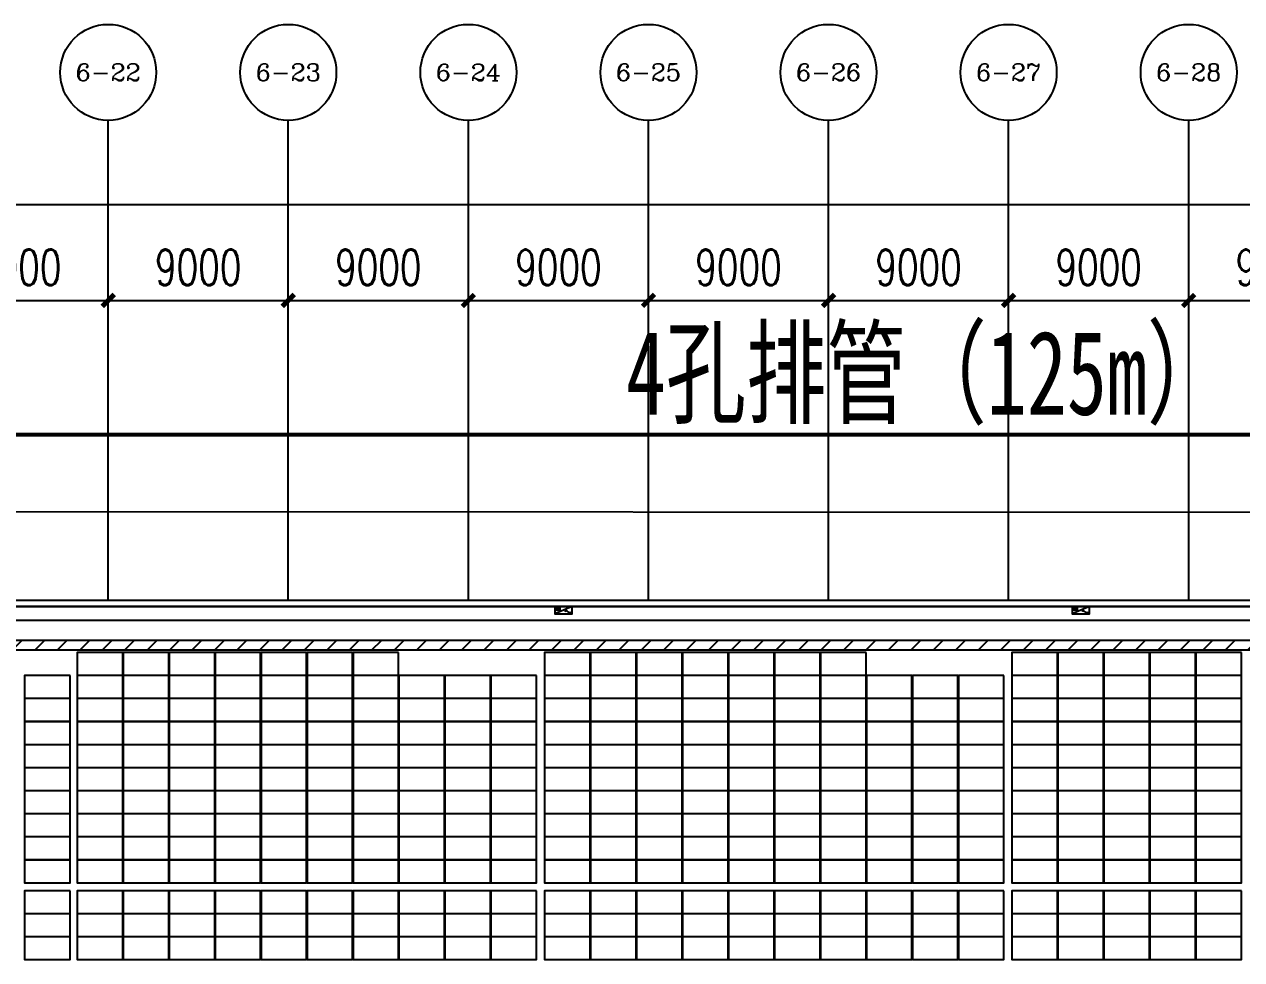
# Model space of a CAD drawing. Header units: millimetres. Extents: x 1218 to 2690, y 1163 to 1758.
# Drawn here: x 2268.4 to 2329.3, y 1476.2 to 1522.9 of the extents above; entities that cross this region are included whole.
import ezdxf
from ezdxf.enums import TextEntityAlignment as Align

# ---------------------------------------------------------------- set-up
doc = ezdxf.new("R2010")
doc.units = ezdxf.units.MM
for name, color, linetype in [('AXIS', 3, 'Continuous'), ('AXIS_TEXT', 7, 'Continuous'), ('WALL', 9, 'Continuous'), ('单元区域外轮廓', 7, 'ByLayer'), ('屋脊线', 7, 'ByLayer'), ('接线图文字', 7, 'Continuous'), ('文字', 7, 'Continuous'), ('电缆通道', 7, 'ByLayer'), ('组件', 7, 'ByLayer'), ('运维走道板', 1, 'Continuous'), ('逆变器', 7, 'ByLayer')]:
    doc.layers.add(name, color=color, linetype=linetype)
doc.styles.add('_TCH_AXIS', font='COMPLEX', dxfattribs={"bigfont": 'GBCBIG'})
doc.styles.add('_TCH_DIM_T3', font='SIMPLEX', dxfattribs={"width": 0.705882, "bigfont": 'GBCBIG'})
doc.styles.add('COMPLEX', font='COMPLEX')
doc.styles.add('宋体', font='', dxfattribs={"width": 0.7, "height": 100})
doc.styles.get('宋体').set_extended_font_data('SimSun')
doc.dimstyles.new('_TCH_ARCH&&600', dxfattribs={"dimtxt": 1785, "dimasz": 600, "dimexe": 1500, "dimexo": 1800, "dimgap": 757.5, "dimtad": 1, "dimdec": 0, "dimtxsty": '_TCH_DIM_T3', "dimblk": 'ARCHTICK', "dimcen": 2.5, "dimclrt": 7, "dimazin": 2, "dimtfac": 1, "dimtdec": 0, "dimtix": 1, "dimtmove": 2, "dimatfit": 3})

# ---------------------------------------------------------------- blocks, each defined once
blk = doc.blocks.new('_ArchTick')
at = {"color": 0, "linetype": 'ByBlock', "const_width": 0.4}
blk.add_lwpolyline([(-0.5, -0.5), (0.5, 0.5)], dxfattribs=at)
blk = doc.blocks.new('*D71')
at = {"layer": 'AXIS', "color": 0, "lineweight": -2, "transparency": 16777216}
for p, q in [((876160, 2024904), (876160, 2044404)), ((1182160, 2024904), (1182160, 2044404)), ((876160, 2042904), (1182160, 2042904))]:
    blk.add_line(p, q, dxfattribs=at)
at = {"layer": 'Defpoints', "color": 0, "transparency": 16777216}
for p in [(1182160, 2042904), (876160, 2023104), (1182160, 2023104)]:
    blk.add_point(p, dxfattribs=at)
at = {"layer": 'AXIS', "color": 0, "lineweight": -2, "transparency": 16777216, "xscale": 600, "yscale": 600, "zscale": 600, "rotation": 180}
blk.add_blockref('_ArchTick', (876160, 2042904), dxfattribs=at)
at = {"layer": 'AXIS', "color": 0, "lineweight": -2, "transparency": 16777216, "xscale": 600, "yscale": 600, "zscale": 600}
blk.add_blockref('_ArchTick', (1182160, 2042904), dxfattribs=at)
at = {"layer": 'AXIS', "color": 7, "transparency": 16777216, "insert": (1029160, 2044554), "char_height": 1785, "attachment_point": 5, "style": '_TCH_DIM_T3'}
blk.add_mtext('\\A1;306000', dxfattribs=at)
blk = doc.blocks.new('*D92')
at = {"layer": 'AXIS', "color": 0, "lineweight": -2, "transparency": 16777216}
for p, q in [((1056160, 2024904), (1056160, 2039604)), ((1065160, 2024904), (1065160, 2039604)), ((1056160, 2038104), (1065160, 2038104))]:
    blk.add_line(p, q, dxfattribs=at)
at = {"layer": 'Defpoints', "color": 0, "transparency": 16777216}
for p in [(1065160, 2038104), (1056160, 2023104), (1065160, 2023104)]:
    blk.add_point(p, dxfattribs=at)
at = {"layer": 'AXIS', "color": 0, "lineweight": -2, "transparency": 16777216, "xscale": 600, "yscale": 600, "zscale": 600, "rotation": 180}
blk.add_blockref('_ArchTick', (1056160, 2038104), dxfattribs=at)
at = {"layer": 'AXIS', "color": 0, "lineweight": -2, "transparency": 16777216, "xscale": 600, "yscale": 600, "zscale": 600}
blk.add_blockref('_ArchTick', (1065160, 2038104), dxfattribs=at)
at = {"layer": 'AXIS', "color": 7, "transparency": 16777216, "insert": (1060660, 2039754), "char_height": 1785, "attachment_point": 5, "style": '_TCH_DIM_T3'}
blk.add_mtext('\\A1;9000', dxfattribs=at)
blk = doc.blocks.new('*D93')
at = {"layer": 'AXIS', "color": 0, "lineweight": -2, "transparency": 16777216}
for p, q in [((1065160, 2024904), (1065160, 2039604)), ((1074160, 2024904), (1074160, 2039604)), ((1065160, 2038104), (1074160, 2038104))]:
    blk.add_line(p, q, dxfattribs=at)
at = {"layer": 'Defpoints', "color": 0, "transparency": 16777216}
for p in [(1074160, 2038104), (1065160, 2023104), (1074160, 2023104)]:
    blk.add_point(p, dxfattribs=at)
at = {"layer": 'AXIS', "color": 0, "lineweight": -2, "transparency": 16777216, "xscale": 600, "yscale": 600, "zscale": 600, "rotation": 180}
blk.add_blockref('_ArchTick', (1065160, 2038104), dxfattribs=at)
at = {"layer": 'AXIS', "color": 0, "lineweight": -2, "transparency": 16777216, "xscale": 600, "yscale": 600, "zscale": 600}
blk.add_blockref('_ArchTick', (1074160, 2038104), dxfattribs=at)
at = {"layer": 'AXIS', "color": 7, "transparency": 16777216, "insert": (1069660, 2039754), "char_height": 1785, "attachment_point": 5, "style": '_TCH_DIM_T3'}
blk.add_mtext('\\A1;9000', dxfattribs=at)
blk = doc.blocks.new('*D94')
at = {"layer": 'AXIS', "color": 0, "lineweight": -2, "transparency": 16777216}
for p, q in [((1074160, 2024904), (1074160, 2039604)), ((1083160, 2024904), (1083160, 2039604)), ((1074160, 2038104), (1083160, 2038104))]:
    blk.add_line(p, q, dxfattribs=at)
at = {"layer": 'Defpoints', "color": 0, "transparency": 16777216}
for p in [(1083160, 2038104), (1074160, 2023104), (1083160, 2023104)]:
    blk.add_point(p, dxfattribs=at)
at = {"layer": 'AXIS', "color": 0, "lineweight": -2, "transparency": 16777216, "xscale": 600, "yscale": 600, "zscale": 600, "rotation": 180}
blk.add_blockref('_ArchTick', (1074160, 2038104), dxfattribs=at)
at = {"layer": 'AXIS', "color": 0, "lineweight": -2, "transparency": 16777216, "xscale": 600, "yscale": 600, "zscale": 600}
blk.add_blockref('_ArchTick', (1083160, 2038104), dxfattribs=at)
at = {"layer": 'AXIS', "color": 7, "transparency": 16777216, "insert": (1078660, 2039754), "char_height": 1785, "attachment_point": 5, "style": '_TCH_DIM_T3'}
blk.add_mtext('\\A1;9000', dxfattribs=at)
blk = doc.blocks.new('*D95')
at = {"layer": 'AXIS', "color": 0, "lineweight": -2, "transparency": 16777216}
for p, q in [((1083160, 2024904), (1083160, 2039604)), ((1092160, 2024904), (1092160, 2039604)), ((1083160, 2038104), (1092160, 2038104))]:
    blk.add_line(p, q, dxfattribs=at)
at = {"layer": 'Defpoints', "color": 0, "transparency": 16777216}
for p in [(1092160, 2038104), (1083160, 2023104), (1092160, 2023104)]:
    blk.add_point(p, dxfattribs=at)
at = {"layer": 'AXIS', "color": 0, "lineweight": -2, "transparency": 16777216, "xscale": 600, "yscale": 600, "zscale": 600, "rotation": 180}
blk.add_blockref('_ArchTick', (1083160, 2038104), dxfattribs=at)
at = {"layer": 'AXIS', "color": 0, "lineweight": -2, "transparency": 16777216, "xscale": 600, "yscale": 600, "zscale": 600}
blk.add_blockref('_ArchTick', (1092160, 2038104), dxfattribs=at)
at = {"layer": 'AXIS', "color": 7, "transparency": 16777216, "insert": (1087660, 2039754), "char_height": 1785, "attachment_point": 5, "style": '_TCH_DIM_T3'}
blk.add_mtext('\\A1;9000', dxfattribs=at)
blk = doc.blocks.new('*D96')
at = {"layer": 'AXIS', "color": 0, "lineweight": -2, "transparency": 16777216}
for p, q in [((1092160, 2024904), (1092160, 2039604)), ((1101160, 2024904), (1101160, 2039604)), ((1092160, 2038104), (1101160, 2038104))]:
    blk.add_line(p, q, dxfattribs=at)
at = {"layer": 'Defpoints', "color": 0, "transparency": 16777216}
for p in [(1101160, 2038104), (1092160, 2023104), (1101160, 2023104)]:
    blk.add_point(p, dxfattribs=at)
at = {"layer": 'AXIS', "color": 0, "lineweight": -2, "transparency": 16777216, "xscale": 600, "yscale": 600, "zscale": 600, "rotation": 180}
blk.add_blockref('_ArchTick', (1092160, 2038104), dxfattribs=at)
at = {"layer": 'AXIS', "color": 0, "lineweight": -2, "transparency": 16777216, "xscale": 600, "yscale": 600, "zscale": 600}
blk.add_blockref('_ArchTick', (1101160, 2038104), dxfattribs=at)
at = {"layer": 'AXIS', "color": 7, "transparency": 16777216, "insert": (1096660, 2039754), "char_height": 1785, "attachment_point": 5, "style": '_TCH_DIM_T3'}
blk.add_mtext('\\A1;9000', dxfattribs=at)
blk = doc.blocks.new('*D97')
at = {"layer": 'AXIS', "color": 0, "lineweight": -2, "transparency": 16777216}
for p, q in [((1101160, 2024904), (1101160, 2039604)), ((1110160, 2024904), (1110160, 2039604)), ((1101160, 2038104), (1110160, 2038104))]:
    blk.add_line(p, q, dxfattribs=at)
at = {"layer": 'Defpoints', "color": 0, "transparency": 16777216}
for p in [(1110160, 2038104), (1101160, 2023104), (1110160, 2023104)]:
    blk.add_point(p, dxfattribs=at)
at = {"layer": 'AXIS', "color": 0, "lineweight": -2, "transparency": 16777216, "xscale": 600, "yscale": 600, "zscale": 600, "rotation": 180}
blk.add_blockref('_ArchTick', (1101160, 2038104), dxfattribs=at)
at = {"layer": 'AXIS', "color": 0, "lineweight": -2, "transparency": 16777216, "xscale": 600, "yscale": 600, "zscale": 600}
blk.add_blockref('_ArchTick', (1110160, 2038104), dxfattribs=at)
at = {"layer": 'AXIS', "color": 7, "transparency": 16777216, "insert": (1105660, 2039754), "char_height": 1785, "attachment_point": 5, "style": '_TCH_DIM_T3'}
blk.add_mtext('\\A1;9000', dxfattribs=at)
blk = doc.blocks.new('*D98')
at = {"layer": 'AXIS', "color": 0, "lineweight": -2, "transparency": 16777216}
for p, q in [((1110160, 2024904), (1110160, 2039604)), ((1119160, 2024904), (1119160, 2039604)), ((1110160, 2038104), (1119160, 2038104))]:
    blk.add_line(p, q, dxfattribs=at)
at = {"layer": 'Defpoints', "color": 0, "transparency": 16777216}
for p in [(1119160, 2038104), (1110160, 2023104), (1119160, 2023104)]:
    blk.add_point(p, dxfattribs=at)
at = {"layer": 'AXIS', "color": 0, "lineweight": -2, "transparency": 16777216, "xscale": 600, "yscale": 600, "zscale": 600, "rotation": 180}
blk.add_blockref('_ArchTick', (1110160, 2038104), dxfattribs=at)
at = {"layer": 'AXIS', "color": 0, "lineweight": -2, "transparency": 16777216, "xscale": 600, "yscale": 600, "zscale": 600}
blk.add_blockref('_ArchTick', (1119160, 2038104), dxfattribs=at)
at = {"layer": 'AXIS', "color": 7, "transparency": 16777216, "insert": (1114660, 2039754), "char_height": 1785, "attachment_point": 5, "style": '_TCH_DIM_T3'}
blk.add_mtext('\\A1;9000', dxfattribs=at)
blk = doc.blocks.new('*D99')
at = {"layer": 'AXIS', "color": 0, "lineweight": -2, "transparency": 16777216}
for p, q in [((1119160, 2024904), (1119160, 2039604)), ((1128160, 2024904), (1128160, 2039604)), ((1119160, 2038104), (1128160, 2038104))]:
    blk.add_line(p, q, dxfattribs=at)
at = {"layer": 'Defpoints', "color": 0, "transparency": 16777216}
for p in [(1128160, 2038104), (1119160, 2023104), (1128160, 2023104)]:
    blk.add_point(p, dxfattribs=at)
at = {"layer": 'AXIS', "color": 0, "lineweight": -2, "transparency": 16777216, "xscale": 600, "yscale": 600, "zscale": 600, "rotation": 180}
blk.add_blockref('_ArchTick', (1119160, 2038104), dxfattribs=at)
at = {"layer": 'AXIS', "color": 0, "lineweight": -2, "transparency": 16777216, "xscale": 600, "yscale": 600, "zscale": 600}
blk.add_blockref('_ArchTick', (1128160, 2038104), dxfattribs=at)
at = {"layer": 'AXIS', "color": 7, "transparency": 16777216, "insert": (1123660, 2039754), "char_height": 1785, "attachment_point": 5, "style": '_TCH_DIM_T3'}
blk.add_mtext('\\A1;9000', dxfattribs=at)
blk = doc.blocks.new('_AXISO')
blk.add_circle((0, 0), 0.5)
at = {"layer": 'AXIS_TEXT', "style": 'COMPLEX', "width": 1.041667}
blk.add_attdef('A', text='', height=0.56, dxfattribs=at).set_placement((-0.25, -0.28), (0.25, -0.28), align=Align.FIT)
blk = doc.blocks.new('*D518')
at = {"layer": 'AXIS', "color": 0, "lineweight": -2, "transparency": 16777216}
for p, q in [((876160, 2024904), (876160, 2044404)), ((1182160, 2024904), (1182160, 2044404)), ((876160, 2042904), (1182160, 2042904))]:
    blk.add_line(p, q, dxfattribs=at)
at = {"layer": 'Defpoints', "color": 0, "transparency": 16777216}
for p in [(1182160, 2042904), (876160, 2023104), (1182160, 2023104)]:
    blk.add_point(p, dxfattribs=at)
at = {"layer": 'AXIS', "color": 0, "lineweight": -2, "transparency": 16777216, "xscale": 600, "yscale": 600, "zscale": 600, "rotation": 180}
blk.add_blockref('_ArchTick', (876160, 2042904), dxfattribs=at)
at = {"layer": 'AXIS', "color": 0, "lineweight": -2, "transparency": 16777216, "xscale": 600, "yscale": 600, "zscale": 600}
blk.add_blockref('_ArchTick', (1182160, 2042904), dxfattribs=at)
at = {"layer": 'AXIS', "color": 7, "transparency": 16777216, "insert": (1029160, 2044554), "char_height": 1785, "attachment_point": 5, "style": '_TCH_DIM_T3'}
blk.add_mtext('\\A1;306000', dxfattribs=at)
blk = doc.blocks.new('*D539')
at = {"layer": 'AXIS', "color": 0, "lineweight": -2, "transparency": 16777216}
for p, q in [((1056160, 2024904), (1056160, 2039604)), ((1065160, 2024904), (1065160, 2039604)), ((1056160, 2038104), (1065160, 2038104))]:
    blk.add_line(p, q, dxfattribs=at)
at = {"layer": 'Defpoints', "color": 0, "transparency": 16777216}
for p in [(1065160, 2038104), (1056160, 2023104), (1065160, 2023104)]:
    blk.add_point(p, dxfattribs=at)
at = {"layer": 'AXIS', "color": 0, "lineweight": -2, "transparency": 16777216, "xscale": 600, "yscale": 600, "zscale": 600, "rotation": 180}
blk.add_blockref('_ArchTick', (1056160, 2038104), dxfattribs=at)
at = {"layer": 'AXIS', "color": 0, "lineweight": -2, "transparency": 16777216, "xscale": 600, "yscale": 600, "zscale": 600}
blk.add_blockref('_ArchTick', (1065160, 2038104), dxfattribs=at)
at = {"layer": 'AXIS', "color": 7, "transparency": 16777216, "insert": (1060660, 2039754), "char_height": 1785, "attachment_point": 5, "style": '_TCH_DIM_T3'}
blk.add_mtext('\\A1;9000', dxfattribs=at)
blk = doc.blocks.new('*D540')
at = {"layer": 'AXIS', "color": 0, "lineweight": -2, "transparency": 16777216}
for p, q in [((1065160, 2024904), (1065160, 2039604)), ((1074160, 2024904), (1074160, 2039604)), ((1065160, 2038104), (1074160, 2038104))]:
    blk.add_line(p, q, dxfattribs=at)
at = {"layer": 'Defpoints', "color": 0, "transparency": 16777216}
for p in [(1074160, 2038104), (1065160, 2023104), (1074160, 2023104)]:
    blk.add_point(p, dxfattribs=at)
at = {"layer": 'AXIS', "color": 0, "lineweight": -2, "transparency": 16777216, "xscale": 600, "yscale": 600, "zscale": 600, "rotation": 180}
blk.add_blockref('_ArchTick', (1065160, 2038104), dxfattribs=at)
at = {"layer": 'AXIS', "color": 0, "lineweight": -2, "transparency": 16777216, "xscale": 600, "yscale": 600, "zscale": 600}
blk.add_blockref('_ArchTick', (1074160, 2038104), dxfattribs=at)
at = {"layer": 'AXIS', "color": 7, "transparency": 16777216, "insert": (1069660, 2039754), "char_height": 1785, "attachment_point": 5, "style": '_TCH_DIM_T3'}
blk.add_mtext('\\A1;9000', dxfattribs=at)
blk = doc.blocks.new('*D541')
at = {"layer": 'AXIS', "color": 0, "lineweight": -2, "transparency": 16777216}
for p, q in [((1074160, 2024904), (1074160, 2039604)), ((1083160, 2024904), (1083160, 2039604)), ((1074160, 2038104), (1083160, 2038104))]:
    blk.add_line(p, q, dxfattribs=at)
at = {"layer": 'Defpoints', "color": 0, "transparency": 16777216}
for p in [(1083160, 2038104), (1074160, 2023104), (1083160, 2023104)]:
    blk.add_point(p, dxfattribs=at)
at = {"layer": 'AXIS', "color": 0, "lineweight": -2, "transparency": 16777216, "xscale": 600, "yscale": 600, "zscale": 600, "rotation": 180}
blk.add_blockref('_ArchTick', (1074160, 2038104), dxfattribs=at)
at = {"layer": 'AXIS', "color": 0, "lineweight": -2, "transparency": 16777216, "xscale": 600, "yscale": 600, "zscale": 600}
blk.add_blockref('_ArchTick', (1083160, 2038104), dxfattribs=at)
at = {"layer": 'AXIS', "color": 7, "transparency": 16777216, "insert": (1078660, 2039754), "char_height": 1785, "attachment_point": 5, "style": '_TCH_DIM_T3'}
blk.add_mtext('\\A1;9000', dxfattribs=at)
blk = doc.blocks.new('*D453')
at = {"layer": 'AXIS', "color": 0, "lineweight": -2, "transparency": 16777216}
for p, q in [((1083160, 2024904), (1083160, 2039604)), ((1092160, 2024904), (1092160, 2039604)), ((1083160, 2038104), (1092160, 2038104))]:
    blk.add_line(p, q, dxfattribs=at)
at = {"layer": 'Defpoints', "color": 0, "transparency": 16777216}
for p in [(1092160, 2038104), (1083160, 2023104), (1092160, 2023104)]:
    blk.add_point(p, dxfattribs=at)
at = {"layer": 'AXIS', "color": 0, "lineweight": -2, "transparency": 16777216, "xscale": 600, "yscale": 600, "zscale": 600, "rotation": 180}
blk.add_blockref('_ArchTick', (1083160, 2038104), dxfattribs=at)
at = {"layer": 'AXIS', "color": 0, "lineweight": -2, "transparency": 16777216, "xscale": 600, "yscale": 600, "zscale": 600}
blk.add_blockref('_ArchTick', (1092160, 2038104), dxfattribs=at)
at = {"layer": 'AXIS', "color": 7, "transparency": 16777216, "insert": (1087660, 2039754), "char_height": 1785, "attachment_point": 5, "style": '_TCH_DIM_T3'}
blk.add_mtext('\\A1;9000', dxfattribs=at)
blk = doc.blocks.new('*D454')
at = {"layer": 'AXIS', "color": 0, "lineweight": -2, "transparency": 16777216}
for p, q in [((1092160, 2024904), (1092160, 2039604)), ((1101160, 2024904), (1101160, 2039604)), ((1092160, 2038104), (1101160, 2038104))]:
    blk.add_line(p, q, dxfattribs=at)
at = {"layer": 'Defpoints', "color": 0, "transparency": 16777216}
for p in [(1101160, 2038104), (1092160, 2023104), (1101160, 2023104)]:
    blk.add_point(p, dxfattribs=at)
at = {"layer": 'AXIS', "color": 0, "lineweight": -2, "transparency": 16777216, "xscale": 600, "yscale": 600, "zscale": 600, "rotation": 180}
blk.add_blockref('_ArchTick', (1092160, 2038104), dxfattribs=at)
at = {"layer": 'AXIS', "color": 0, "lineweight": -2, "transparency": 16777216, "xscale": 600, "yscale": 600, "zscale": 600}
blk.add_blockref('_ArchTick', (1101160, 2038104), dxfattribs=at)
at = {"layer": 'AXIS', "color": 7, "transparency": 16777216, "insert": (1096660, 2039754), "char_height": 1785, "attachment_point": 5, "style": '_TCH_DIM_T3'}
blk.add_mtext('\\A1;9000', dxfattribs=at)
blk = doc.blocks.new('*D455')
at = {"layer": 'AXIS', "color": 0, "lineweight": -2, "transparency": 16777216}
for p, q in [((1101160, 2024904), (1101160, 2039604)), ((1110160, 2024904), (1110160, 2039604)), ((1101160, 2038104), (1110160, 2038104))]:
    blk.add_line(p, q, dxfattribs=at)
at = {"layer": 'Defpoints', "color": 0, "transparency": 16777216}
for p in [(1110160, 2038104), (1101160, 2023104), (1110160, 2023104)]:
    blk.add_point(p, dxfattribs=at)
at = {"layer": 'AXIS', "color": 0, "lineweight": -2, "transparency": 16777216, "xscale": 600, "yscale": 600, "zscale": 600, "rotation": 180}
blk.add_blockref('_ArchTick', (1101160, 2038104), dxfattribs=at)
at = {"layer": 'AXIS', "color": 0, "lineweight": -2, "transparency": 16777216, "xscale": 600, "yscale": 600, "zscale": 600}
blk.add_blockref('_ArchTick', (1110160, 2038104), dxfattribs=at)
at = {"layer": 'AXIS', "color": 7, "transparency": 16777216, "insert": (1105660, 2039754), "char_height": 1785, "attachment_point": 5, "style": '_TCH_DIM_T3'}
blk.add_mtext('\\A1;9000', dxfattribs=at)
blk = doc.blocks.new('*D456')
at = {"layer": 'AXIS', "color": 0, "lineweight": -2, "transparency": 16777216}
for p, q in [((1110160, 2024904), (1110160, 2039604)), ((1119160, 2024904), (1119160, 2039604)), ((1110160, 2038104), (1119160, 2038104))]:
    blk.add_line(p, q, dxfattribs=at)
at = {"layer": 'Defpoints', "color": 0, "transparency": 16777216}
for p in [(1119160, 2038104), (1110160, 2023104), (1119160, 2023104)]:
    blk.add_point(p, dxfattribs=at)
at = {"layer": 'AXIS', "color": 0, "lineweight": -2, "transparency": 16777216, "xscale": 600, "yscale": 600, "zscale": 600, "rotation": 180}
blk.add_blockref('_ArchTick', (1110160, 2038104), dxfattribs=at)
at = {"layer": 'AXIS', "color": 0, "lineweight": -2, "transparency": 16777216, "xscale": 600, "yscale": 600, "zscale": 600}
blk.add_blockref('_ArchTick', (1119160, 2038104), dxfattribs=at)
at = {"layer": 'AXIS', "color": 7, "transparency": 16777216, "insert": (1114660, 2039754), "char_height": 1785, "attachment_point": 5, "style": '_TCH_DIM_T3'}
blk.add_mtext('\\A1;9000', dxfattribs=at)
blk = doc.blocks.new('*D457')
at = {"layer": 'AXIS', "color": 0, "lineweight": -2, "transparency": 16777216}
for p, q in [((1119160, 2024904), (1119160, 2039604)), ((1128160, 2024904), (1128160, 2039604)), ((1119160, 2038104), (1128160, 2038104))]:
    blk.add_line(p, q, dxfattribs=at)
at = {"layer": 'Defpoints', "color": 0, "transparency": 16777216}
for p in [(1128160, 2038104), (1119160, 2023104), (1128160, 2023104)]:
    blk.add_point(p, dxfattribs=at)
at = {"layer": 'AXIS', "color": 0, "lineweight": -2, "transparency": 16777216, "xscale": 600, "yscale": 600, "zscale": 600, "rotation": 180}
blk.add_blockref('_ArchTick', (1119160, 2038104), dxfattribs=at)
at = {"layer": 'AXIS', "color": 0, "lineweight": -2, "transparency": 16777216, "xscale": 600, "yscale": 600, "zscale": 600}
blk.add_blockref('_ArchTick', (1128160, 2038104), dxfattribs=at)
at = {"layer": 'AXIS', "color": 7, "transparency": 16777216, "insert": (1123660, 2039754), "char_height": 1785, "attachment_point": 5, "style": '_TCH_DIM_T3'}
blk.add_mtext('\\A1;9000', dxfattribs=at)
blk = doc.blocks.new('*U582')
at = {"layer": '单元区域外轮廓', "color": 2}
blk.add_polyline3d([(582600, -78700, 12000), (-582600, -78700, 12000), (-582600, 78700, 12000), (582600, 78700, 12000)], close=True, dxfattribs=at)
at = {"flags": 1}
for tag in ['unit_id', 'unit_name', 'parapet_height', 'ground_elevation', 'is_enable_parapet']:
    blk.add_attdef(tag, (0, 0), '', height=2.5, dxfattribs=at)
blk = doc.blocks.new('*U583')
at = {"layer": '屋脊线', "color": 30}
blk.add_line((582600, 78700, 12000), (-582600, 78700, 12000), dxfattribs=at)
at = {"flags": 1}
for tag in ['unit_id', 'unit_name']:
    blk.add_attdef(tag, (0, 0), '', height=2.5, dxfattribs=at)
blk = doc.blocks.new('*U586')
at = {"color": 0}
blk.add_polyline3d([(0, 0, 0), (-227.8, 0, 0), (-227.8, -113.3, 5.8), (0, -113.3, 5.8)], close=True, dxfattribs=at)
at = {"flags": 1}
for tag in ['mounting-hole-spacing1', 'mounting-hole-spacing2', 'module-material', 'vmpo', 'voco', 'silicon-material', 'panel-length', 'panel-width', 'panel-height', 'userid', 'theme', 'note', 'name', 'pmax', 'company-name', 'id', 'impo', 'isco']:
    blk.add_attdef(tag, (0, 0), '', height=2.5, dxfattribs=at)
blk = doc.blocks.new('*U587')
at = {"layer": '组件', "color": 240}
for p in [(40512.4, 7639.6, 1221.7), (40742.2, 7639.6, 1221.7), (40972, 7639.6, 1221.7), (41201.8, 7639.6, 1221.7), (41431.6, 7639.6, 1221.7), (41661.4, 7639.6, 1221.7), (41891.2, 7639.6, 1221.7), (40249.6, 7524.4, 1227.6), (40512.4, 7524.4, 1227.6), (40742.2, 7524.4, 1227.6), (40972, 7524.4, 1227.6), (41201.8, 7524.4, 1227.6), (41431.6, 7524.4, 1227.6), (41661.4, 7524.4, 1227.6), (40249.6, 7409.1, 1233.4), (40512.4, 7409.1, 1233.4), (40742.2, 7409.1, 1233.4), (40972, 7409.1, 1233.4), (41201.8, 7409.1, 1233.4), (41431.6, 7409.1, 1233.4), (41661.4, 7409.1, 1233.4), (40249.6, 7293.9, 1239.3), (40512.4, 7293.9, 1239.3), (40742.2, 7293.9, 1239.3), (40972, 7293.9, 1239.3), (41201.8, 7293.9, 1239.3), (41431.6, 7293.9, 1239.3), (41661.4, 7293.9, 1239.3), (40249.6, 7178.6, 1245.1), (40512.4, 7178.6, 1245.1), (40742.2, 7178.6, 1245.1), (40972, 7178.6, 1245.1), (41201.8, 7178.6, 1245.1), (41431.6, 7178.6, 1245.1), (41661.4, 7178.6, 1245.1), (40249.6, 7063.4, 1251), (40512.4, 7063.4, 1251), (40742.2, 7063.4, 1251), (40972, 7063.4, 1251), (41201.8, 7063.4, 1251), (41431.6, 7063.4, 1251), (41661.4, 7063.4, 1251), (40249.6, 6948.1, 1256.9), (40512.4, 6948.1, 1256.9), (40742.2, 6948.1, 1256.9), (40972, 6948.1, 1256.9), (41201.8, 6948.1, 1256.9), (41431.6, 6948.1, 1256.9), (41661.4, 6948.1, 1256.9), (40249.6, 6832.9, 1262.7), (40512.4, 6832.9, 1262.7), (40742.2, 6832.9, 1262.7), (40972, 6832.9, 1262.7), (41201.8, 6832.9, 1262.7), (41431.6, 6832.9, 1262.7), (41661.4, 6832.9, 1262.7), (40249.6, 6717.6, 1268.6), (40512.4, 6717.6, 1268.6), (40742.2, 6717.6, 1268.6), (40972, 6717.6, 1268.6), (41201.8, 6717.6, 1268.6), (41431.6, 6717.6, 1268.6), (41661.4, 6717.6, 1268.6), (40249.6, 6602.4, 1274.4), (40512.4, 6602.4, 1274.4), (40742.2, 6602.4, 1274.4), (40972, 6602.4, 1274.4), (41201.8, 6602.4, 1274.4), (41431.6, 6602.4, 1274.4), (41661.4, 6602.4, 1274.4), (40249.6, 6449.1, 1282.2), (40512.4, 6449.1, 1282.2), (40742.2, 6449.1, 1282.2), (40972, 6449.1, 1282.2), (40249.6, 6333.9, 1288.1), (40512.4, 6333.9, 1288.1), (40742.2, 6333.9, 1288.1), (40972, 6333.9, 1288.1), (40249.6, 6218.6, 1293.9), (40512.4, 6218.6, 1293.9), (40742.2, 6218.6, 1293.9), (40972, 6218.6, 1293.9)]:
    blk.add_blockref('*U586', p, dxfattribs=at)
at = {"layer": '组件', "color": 214}
for p in [(42848.4, 7639.6, 1221.7), (43078.2, 7639.6, 1221.7), (43308, 7639.6, 1221.7), (43537.8, 7639.6, 1221.7), (43767.6, 7639.6, 1221.7), (43997.4, 7639.6, 1221.7), (44227.2, 7639.6, 1221.7), (41891.2, 7524.4, 1227.6), (42121, 7524.4, 1227.6), (42350.8, 7524.4, 1227.6), (42580.6, 7524.4, 1227.6), (42848.4, 7524.4, 1227.6), (43078.2, 7524.4, 1227.6), (43308, 7524.4, 1227.6), (43537.8, 7524.4, 1227.6), (43767.6, 7524.4, 1227.6), (43997.4, 7524.4, 1227.6), (44227.2, 7524.4, 1227.6), (44457, 7524.4, 1227.6), (41891.2, 7409.1, 1233.4), (42121, 7409.1, 1233.4), (42350.8, 7409.1, 1233.4), (42580.6, 7409.1, 1233.4), (42848.4, 7409.1, 1233.4), (43078.2, 7409.1, 1233.4), (43308, 7409.1, 1233.4), (43537.8, 7409.1, 1233.4), (43767.6, 7409.1, 1233.4), (43997.4, 7409.1, 1233.4), (44227.2, 7409.1, 1233.4), (44457, 7409.1, 1233.4), (41891.2, 7293.9, 1239.3), (42121, 7293.9, 1239.3), (42350.8, 7293.9, 1239.3), (42580.6, 7293.9, 1239.3), (42848.4, 7293.9, 1239.3), (43078.2, 7293.9, 1239.3), (43308, 7293.9, 1239.3), (43537.8, 7293.9, 1239.3), (43767.6, 7293.9, 1239.3), (43997.4, 7293.9, 1239.3), (44227.2, 7293.9, 1239.3), (41891.2, 7178.6, 1245.1), (42121, 7178.6, 1245.1), (42350.8, 7178.6, 1245.1), (42580.6, 7178.6, 1245.1), (42848.4, 7178.6, 1245.1), (43078.2, 7178.6, 1245.1), (43308, 7178.6, 1245.1), (43537.8, 7178.6, 1245.1), (43767.6, 7178.6, 1245.1), (43997.4, 7178.6, 1245.1), (44227.2, 7178.6, 1245.1), (41891.2, 7063.4, 1251), (42121, 7063.4, 1251), (42350.8, 7063.4, 1251), (42580.6, 7063.4, 1251), (42848.4, 7063.4, 1251), (43078.2, 7063.4, 1251), (43308, 7063.4, 1251), (43537.8, 7063.4, 1251), (43767.6, 7063.4, 1251), (43997.4, 7063.4, 1251), (44227.2, 7063.4, 1251), (41891.2, 6948.1, 1256.9), (42121, 6948.1, 1256.9), (42350.8, 6948.1, 1256.9), (42580.6, 6948.1, 1256.9), (42848.4, 6948.1, 1256.9), (43078.2, 6948.1, 1256.9), (43308, 6948.1, 1256.9), (43537.8, 6948.1, 1256.9), (43767.6, 6948.1, 1256.9), (43997.4, 6948.1, 1256.9), (44227.2, 6948.1, 1256.9), (41891.2, 6832.9, 1262.7), (42121, 6832.9, 1262.7), (42350.8, 6832.9, 1262.7), (42580.6, 6832.9, 1262.7), (42848.4, 6832.9, 1262.7), (43078.2, 6832.9, 1262.7), (43308, 6832.9, 1262.7), (43537.8, 6832.9, 1262.7), (43767.6, 6832.9, 1262.7), (43997.4, 6832.9, 1262.7), (44227.2, 6832.9, 1262.7), (41891.2, 6717.6, 1268.6), (42121, 6717.6, 1268.6), (42350.8, 6717.6, 1268.6), (42580.6, 6717.6, 1268.6), (42848.4, 6717.6, 1268.6), (43078.2, 6717.6, 1268.6), (43308, 6717.6, 1268.6), (43537.8, 6717.6, 1268.6), (43767.6, 6717.6, 1268.6), (43997.4, 6717.6, 1268.6), (44227.2, 6717.6, 1268.6), (41891.2, 6602.4, 1274.4), (42121, 6602.4, 1274.4), (42350.8, 6602.4, 1274.4), (42580.6, 6602.4, 1274.4), (42848.4, 6602.4, 1274.4), (43078.2, 6602.4, 1274.4), (43308, 6602.4, 1274.4), (43537.8, 6602.4, 1274.4), (43767.6, 6602.4, 1274.4), (43997.4, 6602.4, 1274.4), (44227.2, 6602.4, 1274.4), (41201.8, 6449.1, 1282.2), (41431.6, 6449.1, 1282.2), (41661.4, 6449.1, 1282.2), (41891.2, 6449.1, 1282.2), (42121, 6449.1, 1282.2), (42350.8, 6449.1, 1282.2), (42580.6, 6449.1, 1282.2), (42848.4, 6449.1, 1282.2), (43078.2, 6449.1, 1282.2), (43308, 6449.1, 1282.2), (43537.8, 6449.1, 1282.2), (41201.8, 6333.9, 1288.1), (41431.6, 6333.9, 1288.1), (41661.4, 6333.9, 1288.1), (41891.2, 6333.9, 1288.1), (42121, 6333.9, 1288.1), (42350.8, 6333.9, 1288.1), (42580.6, 6333.9, 1288.1), (42848.4, 6333.9, 1288.1), (43078.2, 6333.9, 1288.1), (43308, 6333.9, 1288.1), (43537.8, 6333.9, 1288.1), (41201.8, 6218.6, 1293.9), (41431.6, 6218.6, 1293.9), (41661.4, 6218.6, 1293.9), (41891.2, 6218.6, 1293.9), (42121, 6218.6, 1293.9), (42350.8, 6218.6, 1293.9), (42580.6, 6218.6, 1293.9), (42848.4, 6218.6, 1293.9), (43078.2, 6218.6, 1293.9), (43308, 6218.6, 1293.9), (43537.8, 6218.6, 1293.9)]:
    blk.add_blockref('*U586', p, dxfattribs=at)
at = {"layer": '组件', "color": 231}
for p in [(45184.4, 7639.6, 1221.7), (45414.2, 7639.6, 1221.7), (45644, 7639.6, 1221.7), (45873.8, 7639.6, 1221.7), (46103.6, 7639.6, 1221.7), (44686.8, 7524.4, 1227.6), (44916.6, 7524.4, 1227.6), (45184.4, 7524.4, 1227.6), (45414.2, 7524.4, 1227.6), (45644, 7524.4, 1227.6), (45873.8, 7524.4, 1227.6), (46103.6, 7524.4, 1227.6), (44686.8, 7409.1, 1233.4), (44916.6, 7409.1, 1233.4), (45184.4, 7409.1, 1233.4), (45414.2, 7409.1, 1233.4), (45644, 7409.1, 1233.4), (45873.8, 7409.1, 1233.4), (46103.6, 7409.1, 1233.4), (44457, 7293.9, 1239.3), (44686.8, 7293.9, 1239.3), (44916.6, 7293.9, 1239.3), (45184.4, 7293.9, 1239.3), (45414.2, 7293.9, 1239.3), (45644, 7293.9, 1239.3), (45873.8, 7293.9, 1239.3), (46103.6, 7293.9, 1239.3), (44457, 7178.6, 1245.1), (44686.8, 7178.6, 1245.1), (44916.6, 7178.6, 1245.1), (45184.4, 7178.6, 1245.1), (45414.2, 7178.6, 1245.1), (45644, 7178.6, 1245.1), (45873.8, 7178.6, 1245.1), (46103.6, 7178.6, 1245.1), (44457, 7063.4, 1251), (44686.8, 7063.4, 1251), (44916.6, 7063.4, 1251), (45184.4, 7063.4, 1251), (45414.2, 7063.4, 1251), (45644, 7063.4, 1251), (45873.8, 7063.4, 1251), (46103.6, 7063.4, 1251), (44457, 6948.1, 1256.9), (44686.8, 6948.1, 1256.9), (44916.6, 6948.1, 1256.9), (45184.4, 6948.1, 1256.9), (45414.2, 6948.1, 1256.9), (45644, 6948.1, 1256.9), (45873.8, 6948.1, 1256.9), (46103.6, 6948.1, 1256.9), (44457, 6832.9, 1262.7), (44686.8, 6832.9, 1262.7), (44916.6, 6832.9, 1262.7), (45184.4, 6832.9, 1262.7), (45414.2, 6832.9, 1262.7), (45644, 6832.9, 1262.7), (45873.8, 6832.9, 1262.7), (46103.6, 6832.9, 1262.7), (44457, 6717.6, 1268.6), (44686.8, 6717.6, 1268.6), (44916.6, 6717.6, 1268.6), (45184.4, 6717.6, 1268.6), (45414.2, 6717.6, 1268.6), (45644, 6717.6, 1268.6), (45873.8, 6717.6, 1268.6), (46103.6, 6717.6, 1268.6), (44457, 6602.4, 1274.4), (44686.8, 6602.4, 1274.4), (44916.6, 6602.4, 1274.4), (45184.4, 6602.4, 1274.4), (45414.2, 6602.4, 1274.4), (45644, 6602.4, 1274.4), (45873.8, 6602.4, 1274.4), (46103.6, 6602.4, 1274.4), (43767.6, 6449.1, 1282.2), (43997.4, 6449.1, 1282.2), (44227.2, 6449.1, 1282.2), (44457, 6449.1, 1282.2), (44686.8, 6449.1, 1282.2), (44916.6, 6449.1, 1282.2), (45184.4, 6449.1, 1282.2), (45414.2, 6449.1, 1282.2), (45644, 6449.1, 1282.2), (45873.8, 6449.1, 1282.2), (46103.6, 6449.1, 1282.2), (43767.6, 6333.9, 1288.1), (43997.4, 6333.9, 1288.1), (44227.2, 6333.9, 1288.1), (44457, 6333.9, 1288.1), (44686.8, 6333.9, 1288.1), (44916.6, 6333.9, 1288.1), (45184.4, 6333.9, 1288.1), (45414.2, 6333.9, 1288.1), (45644, 6333.9, 1288.1), (45873.8, 6333.9, 1288.1), (46103.6, 6333.9, 1288.1), (43767.6, 6218.6, 1293.9), (43997.4, 6218.6, 1293.9), (44227.2, 6218.6, 1293.9), (44457, 6218.6, 1293.9), (44686.8, 6218.6, 1293.9), (44916.6, 6218.6, 1293.9), (45184.4, 6218.6, 1293.9), (45414.2, 6218.6, 1293.9), (45644, 6218.6, 1293.9), (45873.8, 6218.6, 1293.9), (46103.6, 6218.6, 1293.9)]:
    blk.add_blockref('*U586', p, dxfattribs=at)
at = {"flags": 1}
for tag in ['offset-x', 'offset-y', 'mode', 'tilt', 'azimuth', 'align', 'array-mode', 'panel-x', 'panel-y', 'panel-per-row', 'bracket-type', 'bracket-value', 'row-per-array']:
    blk.add_attdef(tag, (0, 0), '', height=2.5, dxfattribs=at)
blk = doc.blocks.new('*U645', base_point=(43.5, 18.1))
at = {"color": 0}
for p, q in [((0, 0), (87, 36.1)), ((56.7, 18.2), (81.7, 18.2)), ((56.7, 9.6), (81.7, 9.6))]:
    blk.add_line(p, q, dxfattribs=at)
blk.add_lwpolyline([(0, 0), (87, 0), (87, 36.1), (0, 36.1)], close=True, dxfattribs=at)
blk.add_lwpolyline([(4.7, 27, -0.6815), (15.8, 30.2), (25.5, 23.7, 0.6815), (36.6, 27)], format="xyb", dxfattribs=at)
blk = doc.blocks.new('*U646', base_point=(43.5, 18.1))
at = {"color": 0}
for p, q in [((0, 0), (87, 36.1)), ((56.7, 18.2), (81.7, 18.2)), ((56.7, 9.6), (81.7, 9.6))]:
    blk.add_line(p, q, dxfattribs=at)
blk.add_lwpolyline([(0, 0), (87, 0), (87, 36.1), (0, 36.1)], close=True, dxfattribs=at)
blk.add_lwpolyline([(4.7, 27, -0.6815), (15.8, 30.2), (25.5, 23.7, 0.6815), (36.6, 27)], format="xyb", dxfattribs=at)
blk = doc.blocks.new('DT1')
at = {"layer": 'AXIS', "color": 252, "true_color": 0x939598}
for p, q in [((1065159.9, 2023103.7), (1065159.9, 2047103.7)), ((1074159.9, 2023103.7), (1074159.9, 2047103.7)), ((1083159.9, 2023103.7), (1083159.9, 2047103.7)), ((1092159.9, 2023103.7), (1092159.9, 2047103.7)), ((1101159.9, 2023103.7), (1101159.9, 2047103.7)), ((1110159.9, 2023103.7), (1110159.9, 2047103.7)), ((1119159.9, 2023103.7), (1119159.9, 2047103.7))]:
    blk.add_line(p, q, dxfattribs=at)
at = {"layer": 'WALL'}
for p, q in [((1243659.9, 2023103.7), (77859.9, 2023103.7)), ((1243359.9, 2022803.7), (78159.9, 2022803.7))]:
    blk.add_line(p, q, dxfattribs=at)
blk.add_lwpolyline([(1182609.9, 2022103.7), (875709.9, 2022103.7)], dxfattribs=at)
at = {"layer": 'AXIS', "color": 252, "true_color": 0x939598}
ref = blk.add_blockref('_AXISO', (1065159.9, 2049503.7), dxfattribs=dict(at, xscale=4800, yscale=4800, zscale=4800))
ref.add_attrib('A', '6-22', dxfattribs={"layer": 'AXIS_TEXT', "height": 853.1, "style": '_TCH_AXIS'}).set_placement((1063534.9, 2049077.2), (1066784.8, 2049077.2), align=Align.FIT)
ref = blk.add_blockref('_AXISO', (1074159.9, 2049503.7), dxfattribs=dict(at, xscale=4800, yscale=4800, zscale=4800))
ref.add_attrib('A', '6-23', dxfattribs={"layer": 'AXIS_TEXT', "height": 853.1, "style": '_TCH_AXIS'}).set_placement((1072534.9, 2049077.2), (1075784.8, 2049077.2), align=Align.FIT)
ref = blk.add_blockref('_AXISO', (1083159.9, 2049503.7), dxfattribs=dict(at, xscale=4800, yscale=4800, zscale=4800))
ref.add_attrib('A', '6-24', dxfattribs={"layer": 'AXIS_TEXT', "height": 833.59, "style": '_TCH_AXIS'}).set_placement((1081532.4, 2049086.9), (1084787.3, 2049086.9), align=Align.FIT)
ref = blk.add_blockref('_AXISO', (1092159.9, 2049503.7), dxfattribs=dict(at, xscale=4800, yscale=4800, zscale=4800))
ref.add_attrib('A', '6-25', dxfattribs={"layer": 'AXIS_TEXT', "height": 853.1, "style": '_TCH_AXIS'}).set_placement((1090534.9, 2049077.2), (1093784.8, 2049077.2), align=Align.FIT)
ref = blk.add_blockref('_AXISO', (1101159.9, 2049503.7), dxfattribs=dict(at, xscale=4800, yscale=4800, zscale=4800))
ref.add_attrib('A', '6-26', dxfattribs={"layer": 'AXIS_TEXT', "height": 853.1, "style": '_TCH_AXIS'}).set_placement((1099534.9, 2049077.2), (1102784.8, 2049077.2), align=Align.FIT)
ref = blk.add_blockref('_AXISO', (1110159.9, 2049503.7), dxfattribs=dict(at, xscale=4800, yscale=4800, zscale=4800))
ref.add_attrib('A', '6-27', dxfattribs={"layer": 'AXIS_TEXT', "height": 853.1, "style": '_TCH_AXIS'}).set_placement((1108534.9, 2049077.2), (1111784.8, 2049077.2), align=Align.FIT)
ref = blk.add_blockref('_AXISO', (1119159.9, 2049503.7), dxfattribs=dict(at, xscale=4800, yscale=4800, zscale=4800))
ref.add_attrib('A', '6-28', dxfattribs={"layer": 'AXIS_TEXT', "height": 853.1, "style": '_TCH_AXIS'}).set_placement((1117534.9, 2049077.2), (1120784.8, 2049077.2), align=Align.FIT)
for p1, p2, distance, picture, middle in [((876159.9, 2023103.7), (1182159.9, 2023103.7), 19800, '*D71', (1029159.9, 2044553.7)), ((876159.9, 2023103.7), (1182159.9, 2023103.7), 19800, '*D518', (1029159.9, 2044553.7)), ((1056159.9, 2023103.7), (1065159.9, 2023103.7), 15000, '*D92', (1060659.9, 2039753.7)), ((1056159.9, 2023103.7), (1065159.9, 2023103.7), 15000, '*D539', (1060659.9, 2039753.7)), ((1065159.9, 2023103.7), (1074159.9, 2023103.7), 15000, '*D93', (1069659.9, 2039753.7)), ((1065159.9, 2023103.7), (1074159.9, 2023103.7), 15000, '*D540', (1069659.9, 2039753.7)), ((1074159.9, 2023103.7), (1083159.9, 2023103.7), 15000, '*D94', (1078659.9, 2039753.7)), ((1074159.9, 2023103.7), (1083159.9, 2023103.7), 15000, '*D541', (1078659.9, 2039753.7)), ((1083159.9, 2023103.7), (1092159.9, 2023103.7), 15000, '*D95', (1087659.9, 2039753.7)), ((1083159.9, 2023103.7), (1092159.9, 2023103.7), 15000, '*D453', (1087659.9, 2039753.7)), ((1092159.9, 2023103.7), (1101159.9, 2023103.7), 15000, '*D96', (1096659.9, 2039753.7)), ((1092159.9, 2023103.7), (1101159.9, 2023103.7), 15000, '*D454', (1096659.9, 2039753.7)), ((1101159.9, 2023103.7), (1110159.9, 2023103.7), 15000, '*D97', (1105659.9, 2039753.7)), ((1101159.9, 2023103.7), (1110159.9, 2023103.7), 15000, '*D455', (1105659.9, 2039753.7)), ((1110159.9, 2023103.7), (1119159.9, 2023103.7), 15000, '*D98', (1114659.9, 2039753.7)), ((1110159.9, 2023103.7), (1119159.9, 2023103.7), 15000, '*D456', (1114659.9, 2039753.7)), ((1119159.9, 2023103.7), (1128159.9, 2023103.7), 15000, '*D99', (1123659.9, 2039753.7)), ((1119159.9, 2023103.7), (1128159.9, 2023103.7), 15000, '*D457', (1123659.9, 2039753.7))]:
    dim = blk.add_aligned_dim(p1=p1, p2=p2, distance=distance, dimstyle='_TCH_ARCH&&600', dxfattribs=at)
    dim.commit()
    dim.dimension.update_dxf_attribs({"geometry": picture, "text_midpoint": middle})

msp = doc.modelspace()

# ---------------------------------------------------------------- hatches: boundary and pattern name
at = {"layer": '运维走道板'}
h = msp.add_hatch(dxfattribs=at)
h.set_pattern_fill('ANSI31', color=1, scale=0.5)
h.set_pattern_definition([(45, (3496.791, -2326.28056), (-0.561266, 0.561266), [])])
h.paths.add_polyline_path([(2084.171, 1492.159), (2450.199, 1492.159), (2450.199, 1491.659), (2084.171, 1491.659)])

# ---------------------------------------------------------------- linework, layer by layer
at = {"layer": '单元区域外轮廓', "color": 4, "elevation": 12}
msp.add_lwpolyline([(2450.821, 1336.45), (1285.621, 1336.45), (1285.621, 1493.85), (2450.821, 1493.85)], close=True, dxfattribs=at)
at = {"layer": '接线图文字', "color": 2, "const_width": 0.2, "elevation": 12.3}
msp.add_lwpolyline([(1393.993, 1502.439), (2466.121, 1502.439)], dxfattribs=at)
at = {"layer": '电缆通道', "color": 6}
msp.add_polyline3d([(2236.178, 1498.604, 0.01), (2361.491, 1498.566, 0.01)], dxfattribs=at)
at = {"layer": '运维走道板', "elevation": 12.3}
msp.add_lwpolyline([(2084.171, 1492.159), (2450.199, 1492.159), (2450.199, 1491.659), (2084.171, 1491.659), (2084.171, 1492.159)], dxfattribs=at)

# ---------------------------------------------------------------- block references
at = {"xscale": 0.001, "yscale": 0.001, "zscale": 0.001}
msp.add_blockref('DT1', (1207.461, -528.954, 12.3), dxfattribs=at)
at = {"layer": '单元区域外轮廓', "xscale": 0.001, "yscale": 0.001, "zscale": 0.001}
msp.add_blockref('*U582', (1868.221, 1415.15), dxfattribs=at)
at = {"layer": '屋脊线', "xscale": 0.001, "yscale": 0.001, "zscale": 0.001}
msp.add_blockref('*U583', (1868.221, 1415.15), dxfattribs=at)
at = {"layer": '组件', "xscale": 0.01, "yscale": 0.01, "zscale": 0.01}
msp.add_blockref('*U587', (1868.221, 1415.15), dxfattribs=at)
at = {"layer": '逆变器', "xscale": 0.01, "yscale": 0.01, "zscale": 0.01, "rotation": 180}
for name, p in [('*U645', (2295.376, 1493.669, 12.577)), ('*U646', (2321.224, 1493.669, 12.577))]:
    msp.add_blockref(name, p, dxfattribs=at)

# ---------------------------------------------------------------- texts
at = {"layer": '文字', "style": '宋体', "width": 0.7}
msp.add_text('4孔排管（125m）', height=4.2, dxfattribs=at).set_placement((2298.488, 1505.532, 12.3), align=Align.MIDDLE_LEFT)

doc.saveas('drawing.dxf')
